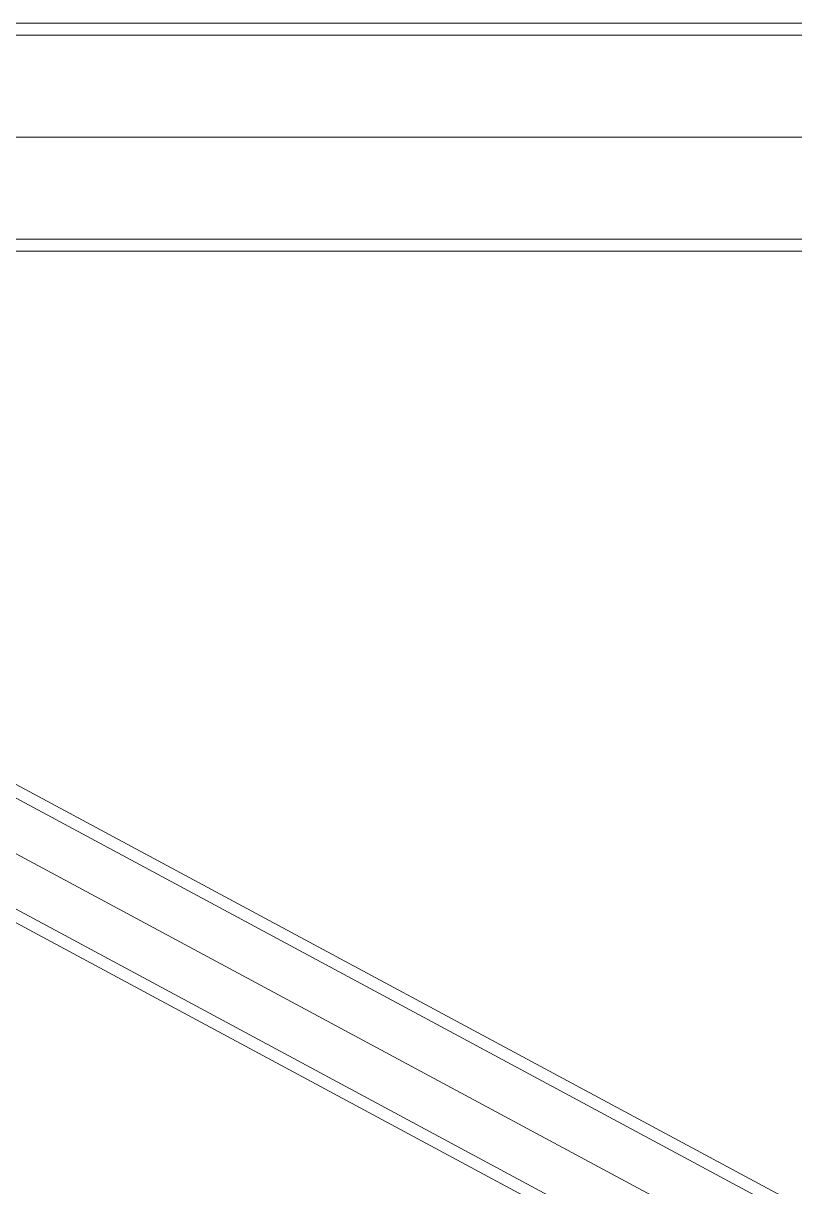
# Model space of a CAD drawing. Header units: millimetres. Extents: x -6949 to 305728, y -55091 to 76684.
# Drawn here: x 16118 to 16761, y 11030 to 12000 of the extents above; entities that cross this region are included whole.
import ezdxf

# ---------------------------------------------------------------- set-up
doc = ezdxf.new("R2010")
doc.units = ezdxf.units.MM
doc.layers.add('A-DETL', color=7, linetype='Continuous', lineweight=18, true_color=0x00a600)
doc.layers.add('S-BEAM', color=5, linetype='Continuous', lineweight=18)

# ---------------------------------------------------------------- blocks, each defined once
blk = doc.blocks.new('h-wide flange beams - HE200A-552744-Est')
at = {"layer": 'S-BEAM'}
for p, q in [((22258.5006, 12000.000256), (15241.5006, 12000.000256)), ((22258.5006, 12000.000256), (15241.5006, 12000.000256)), ((22258.5006, 11990.000256), (15241.5006, 11990.000256)), ((22258.5006, 11990.000256), (15241.5006, 11990.000256)), ((22258.5006, 11990.000256), (15241.5006, 11990.000256)), ((15241.5006, 11820.000256), (22258.5006, 11820.000256)), ((15241.5006, 11820.000256), (22258.5006, 11820.000256)), ((22258.5006, 11820.000256), (15241.5006, 11820.000256)), ((22258.5006, 11810.000256), (15241.5006, 11810.000256)), ((22258.5006, 11810.000256), (15241.5006, 11810.000256))]:
    blk.add_line(p, q, dxfattribs=at)
blk = doc.blocks.new('h-wide flange beams - HE200A-552740-Est')
at = {"layer": 'S-BEAM'}
for p, q in [((37258.50108, 12000.000256), (30241.50108, 12000.000256)), ((37258.50108, 12000.000256), (30241.50108, 12000.000256)), ((37258.50108, 11990.000256), (30241.50108, 11990.000256)), ((37258.50108, 11990.000256), (30241.50108, 11990.000256)), ((37258.50108, 11990.000256), (30241.50108, 11990.000256)), ((30241.50108, 11820.000256), (37258.50108, 11820.000256)), ((30241.50108, 11820.000256), (37258.50108, 11820.000256)), ((37258.50108, 11820.000256), (30241.50108, 11820.000256)), ((37258.50108, 11810.000256), (30241.50108, 11810.000256)), ((37258.50108, 11810.000256), (30241.50108, 11810.000256))]:
    blk.add_line(p, q, dxfattribs=at)
blk = doc.blocks.new('h-wide flange beams - HE200A-424225-Est')
at = {"layer": 'S-BEAM'}
for p, q in [((14857.00036, 12000.000256), (7643.00036, 12000.000256)), ((14857.00036, 12000.000256), (7643.00036, 12000.000256)), ((14857.00036, 11990.000256), (7643.00036, 11990.000256)), ((14857.00036, 11990.000256), (7643.00036, 11990.000256)), ((14857.00036, 11990.000256), (7643.00036, 11990.000256)), ((7643.00036, 11820.000256), (14857.00036, 11820.000256)), ((7643.00036, 11820.000256), (14857.00036, 11820.000256)), ((14857.00036, 11820.000256), (7643.00036, 11820.000256)), ((14857.00036, 11810.000256), (7643.00036, 11810.000256)), ((14857.00036, 11810.000256), (7643.00036, 11810.000256))]:
    blk.add_line(p, q, dxfattribs=at)
blk = doc.blocks.new('Travi HE - HE200A-543390-Est')
at = {"layer": 'S-BEAM'}
for p, q in [((15144, 12000), (22358, 12000)), ((15144, 12000), (22358, 12000)), ((22358, 11990), (15144, 11990)), ((15144, 11990), (22358, 11990)), ((15144, 11990), (22358, 11990)), ((15144, 11820), (22358, 11820)), ((22358, 11820), (15144, 11820)), ((15144, 11820), (22358, 11820)), ((15144, 11810), (22358, 11810)), ((15144, 11810), (22358, 11810))]:
    blk.add_line(p, q, dxfattribs=at)

msp = doc.modelspace()

# ---------------------------------------------------------------- linework, layer by layer
at = {"layer": 'A-DETL'}
for p, q in [((15000.0005, 11905.0003), (17466.4802, 10579.6785)), ((22500.0007, 11905.0003), (15003.7505, 11905.0003))]:
    msp.add_line(p, q, dxfattribs=at)
at = {"layer": 'S-BEAM'}
for p, q in [((15000.0007, 12000.0003), (22500.0007, 12000.0003)), ((15140.0015, 12000.0003), (22500.0007, 12000.0003)), ((22500.0007, 11990.0003), (15000.0007, 11990.0003)), ((15000.0007, 11990.0003), (22500.0007, 11990.0003)), ((15000.0007, 11990.0003), (22500.0007, 11990.0003)), ((22500.0007, 11990.0003), (15140.0015, 11990.0003)), ((15140.0015, 11990.0003), (22500.0007, 11990.0003)), ((15140.0015, 11990.0003), (22500.0007, 11990.0003)), ((15000.0007, 11820.0003), (22500.0007, 11820.0003)), ((15000.0007, 11820.0003), (22500.0007, 11820.0003)), ((15000.0007, 11820.0003), (22500.0007, 11820.0003)), ((15140.0015, 11820.0003), (22500.0007, 11820.0003)), ((15140.0015, 11820.0003), (22500.0007, 11820.0003)), ((15140.0015, 11820.0003), (22500.0007, 11820.0003)), ((15000.0007, 11810.0003), (22500.0007, 11810.0003)), ((15140.0015, 11810.0003), (22500.0007, 11810.0003)), ((18374.2558, 10149.5697), (15760.7285, 11553.905)), ((18369.5225, 10140.7609), (15755.9952, 11545.0961)), ((15717.3715, 11473.2159), (18330.8988, 10068.8806)), ((15712.6382, 11464.407), (18326.1655, 10060.0717))]:
    msp.add_line(p, q, dxfattribs=at)

# ---------------------------------------------------------------- block references
for name, p in [('h-wide flange beams - HE200A-424225-Est', (7500.0002, 0)), ('h-wide flange beams - HE200A-424225-Est', (7500.0002, 0)), ('h-wide flange beams - HE200A-424225-Est', (7500.0002, 0)), ('h-wide flange beams - HE200A-424225-Est', (7500.0002, 0)), ('h-wide flange beams - HE200A-424225-Est', (7500.0002, 0)), ('Travi HE - HE200A-543390-Est', (0, 0)), ('Travi HE - HE200A-543390-Est', (0, 0)), ('Travi HE - HE200A-543390-Est', (0, 0)), ('Travi HE - HE200A-543390-Est', (0, 0)), ('Travi HE - HE200A-543390-Est', (0, 0)), ('Travi HE - HE200A-543390-Est', (0, 0)), ('Travi HE - HE200A-543390-Est', (0, 0)), ('h-wide flange beams - HE200A-552744-Est', (0, 0)), ('h-wide flange beams - HE200A-552744-Est', (0, 0)), ('h-wide flange beams - HE200A-552740-Est', (-15000.0005, 0))]:
    msp.add_blockref(name, p, dxfattribs=at)

doc.saveas('drawing.dxf')
